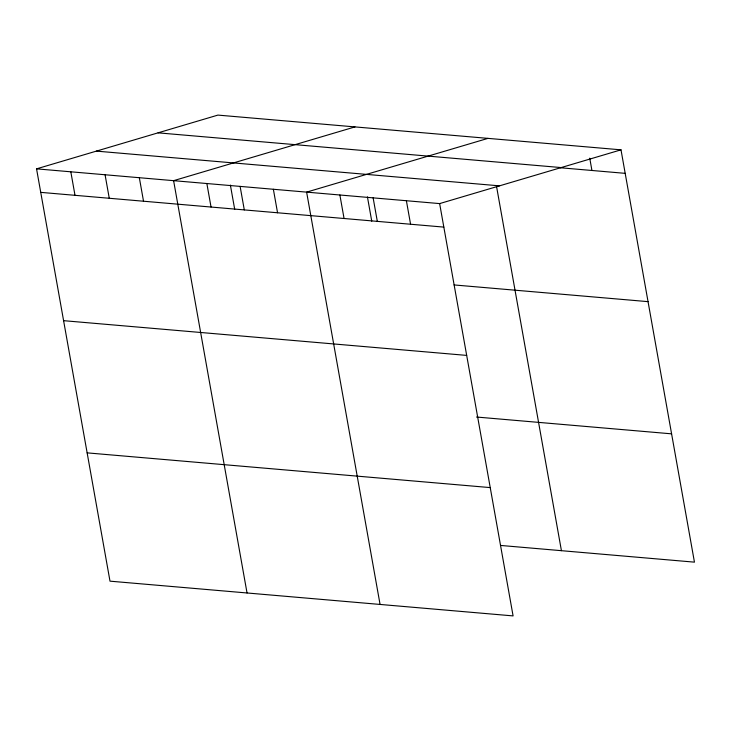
<?xml version="1.0" encoding="UTF-8"?>
<svg xmlns="http://www.w3.org/2000/svg" width="731" height="731" viewBox="0 0 731 731"><rect width="100%" height="100%" fill="white"/><g stroke="black" fill="none" stroke-linecap="round" stroke-linejoin="round"><path stroke-width="1.1" d="M36.55 168.852L439.642 203.593L513.089 615.904L109.997 581.163L36.55 168.852L217.911 115.096L621.003 149.837L694.45 562.148L500.461 545.427M354.964 126.911L173.603 180.667L247.041 592.978M487.988 138.369L306.618 192.125L380.065 604.436M439.642 203.593L621.003 149.837M158.06 132.841L561.152 167.573M559.791 167.71L625.197 173.348M96.401 151.116L499.492 185.848M40.735 192.363L443.827 227.103M454.061 284.935L648.05 301.647M63.597 320.671L466.68 355.403M476.502 417.026L671.597 433.839M87.135 452.864L490.227 487.595M589.743 158.161L591.936 170.478M496.504 186.213L561.426 550.681M406.39 200.723L410.575 224.234M373.13 197.854L377.324 221.374M367.428 196.877L371.759 221.21M339.878 194.994L344.063 218.505M273.367 189.265L277.552 212.776M240.115 186.396L244.3 209.907M230.375 185.062L234.715 209.395M206.855 183.527L211.04 207.037M139.338 177.715L143.523 201.226M105.072 174.764L109.266 198.275M70.816 171.803L75.001 195.314"/></g></svg>
